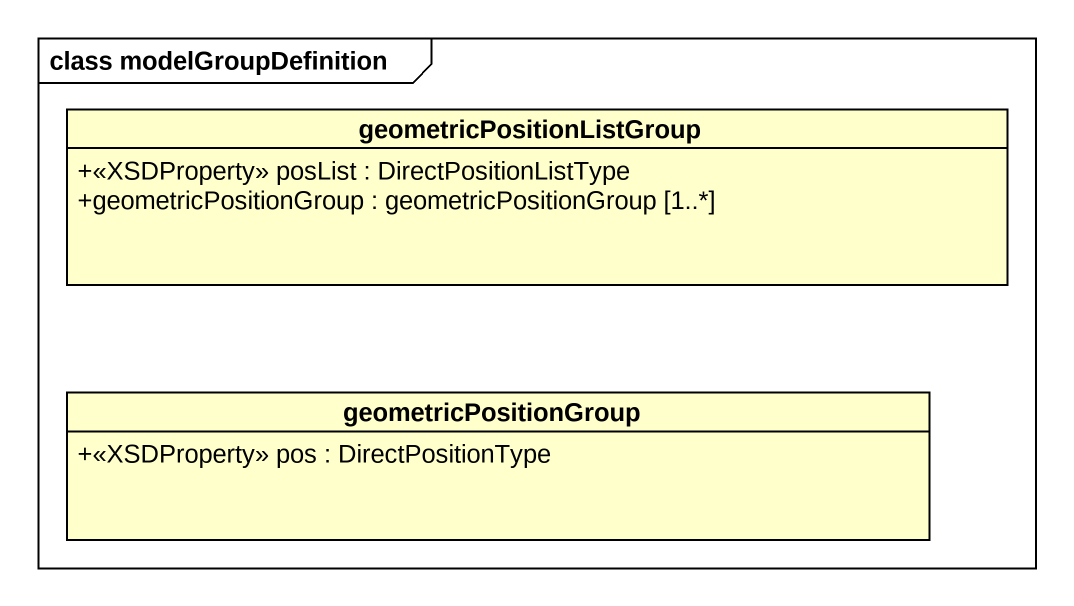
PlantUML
@startuml
mainframe class modelGroupDefinition
hide circle
hide empty members
skinparam classAttributeIconSize 0
class geometricPositionListGroup {
  +<<XSDProperty>> posList : DirectPositionListType
  +geometricPositionGroup : geometricPositionGroup [1..*]
}
class geometricPositionGroup {
  +<<XSDProperty>> pos : DirectPositionType
}
@enduml
